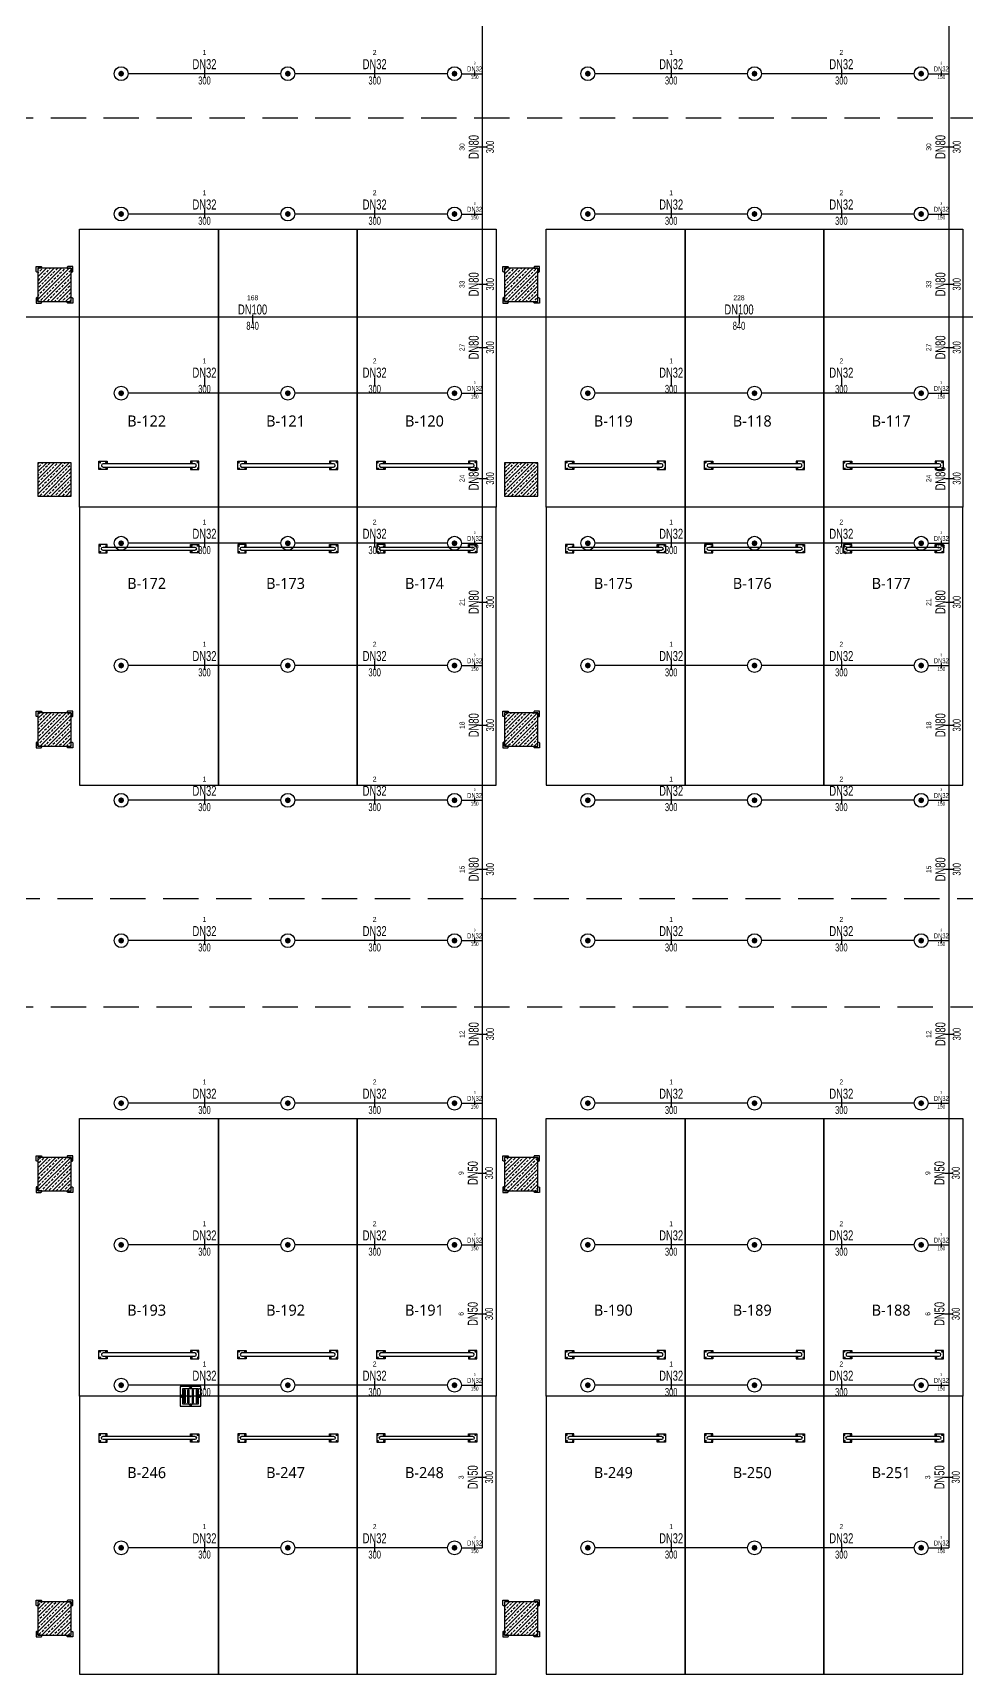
# Model space of a CAD drawing. Header units: millimetres. Extents: x -379292 to 1221486, y 92049 to 447512.
# Drawn here: x 377238 to 394038, y 223619 to 253154 of the extents above; entities that cross this region are included whole.
import ezdxf
from ezdxf.enums import TextEntityAlignment as Align

# ---------------------------------------------------------------- set-up
doc = ezdxf.new("R2010")
doc.units = ezdxf.units.MM
doc.linetypes.add('HIDDEN', pattern=[9.525, 6.35, -3.175])
for name, color, linetype in [('-M-YNGN-BORUID', 7, 'Continuous'), ('-M-YNGN-BORUUZUN', 7, 'Continuous'), ('-M-YNGN-BORUYUK', 7, 'Continuous'), ('-M-YNGN-SPR-YUK', 7, 'Continuous'), ('-M-YNGN-ZON2-CAP-', 7, 'Continuous'), ('-M-YNGN-ZON2-SPR-', 7, 'Continuous'), ('04_RAIN INLET', 51, 'Continuous'), ('05_HATCH CONCRETE', 141, 'Continuous'), ('05_SYMBOL', 2, 'Continuous'), ('202-A-Y-MahalAd', 141, 'Continuous')]:
    doc.layers.add(name, color=color, linetype=linetype)
doc.layers.add('-M-YNGN-SPR-CAPCIZGI', color=188, linetype='Continuous', plot=False)
doc.layers.add('-M-YNGN-ZON2', color=4, linetype='SP', lineweight=30)
doc.styles.add('CIZGI', font='tahoma.ttf', dxfattribs={"width": 0.8, "oblique": 20})
doc.styles.add('HCAD', font='HCAD.SHX', dxfattribs={"width": 0.8, "height": 0.2})
doc.styles.add('PIPESIZE', font='hcad.shx', dxfattribs={"width": 0.8})
doc.styles.add('SPR-NOT', font='romans.shx')
doc.styles.get("Standard").update_dxf_attribs({"font": 'segoeuil.ttf'})
doc.linetypes.add('SP', pattern='A,2,-0.1,["SP",CIZGI,S=0.14,R=0.2,X=0,Y=-0.07],-0.255', length=2.355)
pattern_1 = [(225, (905000, -3e-07), (67.351921, -67.351921), []), (225, (904932.65, -3e-07), (67.351921, -67.351921), [47.625, -23.8125])]

# ---------------------------------------------------------------- blocks, each defined once
blk = doc.blocks.new('202_Vida')
at = {"color": 0, "linetype": 'ByBlock', "ltscale": 0.2}
for points in [[(1, 0), (-1, 0)], [(0, 1), (0, -1)]]:
    blk.add_lwpolyline(points, dxfattribs=at)
at = {"color": 0, "linetype": 'ByBlock'}
for radius in [0.42, 0.23, 0.155]:
    blk.add_circle((0, 0), radius, dxfattribs=at)
blk = doc.blocks.new('202_Stoper')
at = {"color": 0, "linetype": 'ByBlock'}
for points in [[(-750, -30), (-750, -75), (-900, -75), (-900, 75), (-750, 75), (-750, 30)], [(750, -30), (750, -75), (900, -75), (900, 75), (750, 75), (750, 30)]]:
    blk.add_lwpolyline(points, dxfattribs=at)
blk.add_lwpolyline([(825, -30, 1), (825, 30), (-825, 30, 1), (-825, -30)], format="xyb", close=True, dxfattribs=at)
at = {"color": 0, "linetype": 'ByBlock', "yscale": 10, "zscale": 10, "rotation": 180}
for p, xscale in [((-877, 53), -10), ((-772, 53), 10), ((772, 53), -10), ((877, 53), 10)]:
    blk.add_blockref('202_Vida', p, dxfattribs=dict(at, xscale=xscale))
at = {"color": 0, "linetype": 'ByBlock', "yscale": 10, "zscale": 10}
for p, xscale in [((-877, -52), 10), ((-772, -52), -10), ((772, -52), 10), ((877, -52), -10)]:
    blk.add_blockref('202_Vida', p, dxfattribs=dict(at, xscale=xscale))
blk = doc.blocks.new('202_Mahalblok')
at = {"color": 0, "linetype": 'ByBlock', "flags": 128}
blk.add_lwpolyline([(0, 0), (0, 5000), (2500, 5000), (2500, 0)], close=True, dxfattribs=at)
at = {"color": 252}
blk.add_blockref('202_Stoper', (1250, 750), dxfattribs=at)
at = {"color": 0, "linetype": 'ByBlock', "ltscale": 25}
blk.add_attdef('MAHALNO', text='', height=200, dxfattribs=at).set_placement((1209, 1390), align=Align.BOTTOM_CENTER)
blk = doc.blocks.new('202_Izgara')
at = {"color": 8, "ltscale": 25}
blk.add_circle((0, 0), 0.1, dxfattribs=at)
at = {"layer": '04_RAIN INLET', "color": 8}
for p, q in [((1.85, 1.75), (-1.85, 1.75)), ((-1.85, 1.75), (-1.85, -1.75)), ((1.45, 1.35), (-1.45, 1.35)), ((-1.45, 1.35), (-1.45, -1.35)), ((-1.2, 1.15), (-1.2, -1.15)), ((-1, 1.15), (-1.2, 1.15)), ((-1, 1.15), (-1, -1.15)), ((-0.5, -1.15), (-0.5, 1.15)), ((-0.5, 1.15), (-0.3, 1.15)), ((-0.3, 1.15), (-0.3, -1.15)), ((0.3, 1.15), (0.3, -1.15)), ((0.5, 1.15), (0.3, 1.15)), ((0.5, -1.15), (0.5, 1.15)), ((1, 1.15), (1, -1.15)), ((1.2, 1.15), (1, 1.15)), ((1.2, 1.15), (1.2, -1.15)), ((1.45, -1.35), (1.45, 1.35)), ((1.85, -1.75), (1.85, 1.75)), ((-1.85, -1.75), (1.85, -1.75)), ((-1.45, -1.35), (1.45, -1.35)), ((-1, -1.15), (-1.2, -1.15)), ((-0.5, -1.15), (-0.3, -1.15)), ((0.5, -1.15), (0.3, -1.15)), ((1.2, -1.15), (1, -1.15))]:
    blk.add_line(p, q, dxfattribs=at)
at = {"layer": '04_RAIN INLET', "color": 8, "ltscale": 50}
for p, q in [((-1.45, 0.2), (-1.65, 0.2)), ((0.2, 1.55), (-0.2, 1.55)), ((-0.2, 1.35), (-0.2, 1.55)), ((0.2, 1.35), (0.2, 1.55)), ((1.65, 0.2), (1.45, 0.2)), ((-1.45, -0.2), (-1.65, -0.2)), ((-0.2, -1.55), (-0.2, -1.35)), ((0.2, -1.55), (0.2, -1.35)), ((1.65, -0.2), (1.45, -0.2))]:
    blk.add_line(p, q, dxfattribs=at)
at = {"layer": '04_RAIN INLET', "color": 8, "ltscale": 50, "extrusion": (-2.89798e-21, 1.6744e-09, 1)}
for points in [[(-1.65, 0.2), (-1.65, -0.2)], [(1.65, -0.2), (1.65, 0.2)]]:
    blk.add_lwpolyline(points, dxfattribs=at)
at = {"layer": '04_RAIN INLET', "color": 8, "ltscale": 50, "extrusion": (-2.89798e-21, 1.6744e-09, 1), "elevation": 0}
blk.add_lwpolyline([(-0.2, -1.55), (0.2, -1.55)], dxfattribs=at)
blk = doc.blocks.new('bariyer')
at = {"color": 8, "ltscale": 25}
blk.add_lwpolyline([(0, -70), (15, -70, 0.414214), (30, -55), (30, 30), (-55, 30, 0.414214), (-70, 15), (-70, 0), (0, 0)], format="xyb", close=True, dxfattribs=at)
blk = doc.blocks.new('OtoParkBodrumKatMimari')
at = {"layer": '05_HATCH CONCRETE'}
h = blk.add_hatch(dxfattribs=at)
h.set_pattern_fill('ANSI33', color=8, scale=15, angle=180, style=0)
h.set_pattern_definition(pattern_1)
h.paths.add_polyline_path([(96800, 148100), (96200, 148100), (96200, 147500), (96800, 147500)])
h = blk.add_hatch(dxfattribs=at)
h.set_pattern_fill('ANSI33', color=8, scale=15, angle=180, style=0)
h.set_pattern_definition(pattern_1)
h.paths.add_polyline_path([(105200, 148100), (104600, 148100), (104600, 147500), (105200, 147500)])
h = blk.add_hatch(dxfattribs=at)
h.set_pattern_fill('ANSI33', color=8, scale=15, angle=180, style=0)
h.set_pattern_definition(pattern_1)
h.paths.add_polyline_path([(96800, 144600), (96200, 144600), (96200, 144000), (96800, 144000)])
h = blk.add_hatch(dxfattribs=at)
h.set_pattern_fill('ANSI33', color=8, scale=15, angle=180, style=0)
h.set_pattern_definition(pattern_1)
h.paths.add_polyline_path([(105200, 144600), (104600, 144600), (104600, 144000), (105200, 144000)])
h = blk.add_hatch(dxfattribs=at)
h.set_pattern_fill('ANSI33', color=8, scale=15, angle=180, style=0)
h.set_pattern_definition(pattern_1)
h.paths.add_polyline_path([(96800, 140100), (96200, 140100), (96200, 139500), (96800, 139500)])
h = blk.add_hatch(dxfattribs=at)
h.set_pattern_fill('ANSI33', color=8, scale=15, angle=180, style=0)
h.set_pattern_definition(pattern_1)
h.paths.add_polyline_path([(105200, 140100), (104600, 140100), (104600, 139500), (105200, 139500)])
h = blk.add_hatch(dxfattribs=at)
h.set_pattern_fill('ANSI33', color=8, scale=15, angle=180, style=0)
h.set_pattern_definition(pattern_1)
h.paths.add_polyline_path([(96800, 132100), (96200, 132100), (96200, 131500), (96800, 131500)])
h = blk.add_hatch(dxfattribs=at)
h.set_pattern_fill('ANSI33', color=8, scale=15, angle=180, style=0)
h.set_pattern_definition(pattern_1)
h.paths.add_polyline_path([(105200, 132100), (104600, 132100), (104600, 131500), (105200, 131500)])
h = blk.add_hatch(dxfattribs=at)
h.set_pattern_fill('ANSI33', color=8, scale=15, angle=180, style=0)
h.set_pattern_definition(pattern_1)
h.paths.add_polyline_path([(96200, 123500), (96800, 123500), (96800, 124100), (96200, 124100)])
h = blk.add_hatch(dxfattribs=at)
h.set_pattern_fill('ANSI33', color=8, scale=15, angle=180, style=0)
h.set_pattern_definition(pattern_1)
h.paths.add_polyline_path([(105200, 124100), (104600, 124100), (104600, 123500), (105200, 123500)])
at = {"color": 5}
for points in [[(96800, 148100), (96200, 148100), (96200, 147500), (96800, 147500)], [(105200, 148100), (104600, 148100), (104600, 147500), (105200, 147500)], [(96800, 144600), (96200, 144600), (96200, 144000), (96800, 144000)], [(105200, 144600), (104600, 144600), (104600, 144000), (105200, 144000)], [(96800, 140100), (96200, 140100), (96200, 139500), (96800, 139500)], [(105200, 140100), (104600, 140100), (104600, 139500), (105200, 139500)], [(96800, 132100), (96200, 132100), (96200, 131500), (96800, 131500)], [(105200, 132100), (104600, 132100), (104600, 131500), (105200, 131500)], [(96200, 123500), (96800, 123500), (96800, 124100), (96200, 124100)], [(105200, 124100), (104600, 124100), (104600, 123500), (105200, 123500)]]:
    blk.add_lwpolyline(points, close=True, dxfattribs=at)
at = {"layer": '05_SYMBOL', "color": 252, "linetype": 'HIDDEN', "ltscale": 100}
blk.add_lwpolyline([(17400, 138759, 0.414214), (19400, 136759), (128500, 136759, 0.414214), (130500, 138759), (130500, 148800, 0.414214), (128500, 150800), (19400, 150800, 0.414214), (17400, 148800), (17400, 138759)], format="xyb", dxfattribs=at)
blk.add_lwpolyline([(128500, 134800), (19400, 134800)], dxfattribs=at)
at = {"layer": '04_RAIN INLET', "xscale": 100, "yscale": 100, "zscale": 100, "rotation": 359.9999999845318}
blk.add_blockref('202_Izgara', (98950, 127800), dxfattribs=at)
at = {"layer": '05_SYMBOL', "color": 8, "xscale": -1}
for p in [(96200, 148100), (104600, 148100), (96200, 140100), (104600, 140100), (96200, 132100), (104600, 132100), (96200, 124100), (104600, 124100)]:
    blk.add_blockref('bariyer', p, dxfattribs=at)
at = {"layer": '05_SYMBOL', "color": 8}
for p in [(96800, 148100), (105200, 148100), (96800, 140100), (105200, 140100), (96800, 132100), (105200, 132100), (96800, 124100), (105200, 124100)]:
    blk.add_blockref('bariyer', p, dxfattribs=at)
at = {"layer": '05_SYMBOL', "color": 8, "rotation": 180}
for p in [(96200, 147500), (104600, 147500), (96200, 139500), (104600, 139500), (96200, 131500), (104600, 131500), (96200, 123500), (104600, 123500)]:
    blk.add_blockref('bariyer', p, dxfattribs=at)
at = {"layer": '05_SYMBOL', "color": 8, "xscale": -1, "rotation": 180}
for p in [(96800, 147500), (105200, 147500), (96800, 139500), (105200, 139500), (96800, 131500), (105200, 131500), (96800, 123500), (105200, 123500)]:
    blk.add_blockref('bariyer', p, dxfattribs=at)
at = {"layer": '202-A-Y-MahalAd', "color": 8, "ltscale": 25}
for p, values in [((96950, 143800), {'MAHALNO': 'B-122'}), ((99450, 143800), {'MAHALNO': 'B-121'}), ((101950, 143800), {'MAHALNO': 'B-120'}), ((105350, 143800), {'MAHALNO': 'B-119'}), ((107850, 143800), {'MAHALNO': 'B-118'}), ((110350, 143800), {'MAHALNO': 'B-117'}), ((96950, 127800), {'MAHALNO': 'B-193'}), ((99450, 127800), {'MAHALNO': 'B-192'}), ((101950, 127800), {'MAHALNO': 'B-191'}), ((105350, 127800), {'MAHALNO': 'B-190'}), ((107850, 127800), {'MAHALNO': 'B-189'}), ((110350, 127800), {'MAHALNO': 'B-188'})]:
    blk.add_blockref('202_Mahalblok', p, dxfattribs=at).add_auto_attribs(values)
ref = blk.add_blockref('202_Mahalblok', (96950, 143800), dxfattribs=dict(at, xscale=-1, rotation=180))
ref.add_attrib('MAHALNO', 'B-172', dxfattribs={"layer": '0', "color": 0, "linetype": 'ByBlock', "ltscale": 25, "height": 200}).set_placement((98159, 142267), align=Align.BOTTOM_CENTER)
ref = blk.add_blockref('202_Mahalblok', (99450, 143800), dxfattribs=dict(at, xscale=-1, rotation=180))
ref.add_attrib('MAHALNO', 'B-173', dxfattribs={"layer": '0', "color": 0, "linetype": 'ByBlock', "ltscale": 25, "height": 200}).set_placement((100659, 142267), align=Align.BOTTOM_CENTER)
ref = blk.add_blockref('202_Mahalblok', (101950, 143800), dxfattribs=dict(at, xscale=-1, rotation=180))
ref.add_attrib('MAHALNO', 'B-174', dxfattribs={"layer": '0', "color": 0, "linetype": 'ByBlock', "ltscale": 25, "height": 200}).set_placement((103159, 142267), align=Align.BOTTOM_CENTER)
ref = blk.add_blockref('202_Mahalblok', (105350, 143800), dxfattribs=dict(at, xscale=-1, rotation=180))
ref.add_attrib('MAHALNO', 'B-175', dxfattribs={"layer": '0', "color": 0, "linetype": 'ByBlock', "ltscale": 25, "height": 200}).set_placement((106559, 142267), align=Align.BOTTOM_CENTER)
ref = blk.add_blockref('202_Mahalblok', (107850, 143800), dxfattribs=dict(at, xscale=-1, rotation=180))
ref.add_attrib('MAHALNO', 'B-176', dxfattribs={"layer": '0', "color": 0, "linetype": 'ByBlock', "ltscale": 25, "height": 200}).set_placement((109059, 142267), align=Align.BOTTOM_CENTER)
ref = blk.add_blockref('202_Mahalblok', (110350, 143800), dxfattribs=dict(at, xscale=-1, rotation=180))
ref.add_attrib('MAHALNO', 'B-177', dxfattribs={"layer": '0', "color": 0, "linetype": 'ByBlock', "ltscale": 25, "height": 200}).set_placement((111559, 142267), align=Align.BOTTOM_CENTER)
ref = blk.add_blockref('202_Mahalblok', (96950, 127800), dxfattribs=dict(at, xscale=-1, rotation=180))
ref.add_attrib('MAHALNO', 'B-246', dxfattribs={"layer": '0', "color": 0, "linetype": 'ByBlock', "ltscale": 25, "height": 200}).set_placement((98159, 126267), align=Align.BOTTOM_CENTER)
ref = blk.add_blockref('202_Mahalblok', (99450, 127800), dxfattribs=dict(at, xscale=-1, rotation=180))
ref.add_attrib('MAHALNO', 'B-247', dxfattribs={"layer": '0', "color": 0, "linetype": 'ByBlock', "ltscale": 25, "height": 200}).set_placement((100659, 126267), align=Align.BOTTOM_CENTER)
ref = blk.add_blockref('202_Mahalblok', (101950, 127800), dxfattribs=dict(at, xscale=-1, rotation=180))
ref.add_attrib('MAHALNO', 'B-248', dxfattribs={"layer": '0', "color": 0, "linetype": 'ByBlock', "ltscale": 25, "height": 200}).set_placement((103159, 126267), align=Align.BOTTOM_CENTER)
ref = blk.add_blockref('202_Mahalblok', (105350, 127800), dxfattribs=dict(at, xscale=-1, rotation=180))
ref.add_attrib('MAHALNO', 'B-249', dxfattribs={"layer": '0', "color": 0, "linetype": 'ByBlock', "ltscale": 25, "height": 200}).set_placement((106559, 126267), align=Align.BOTTOM_CENTER)
ref = blk.add_blockref('202_Mahalblok', (107850, 127800), dxfattribs=dict(at, xscale=-1, rotation=180))
ref.add_attrib('MAHALNO', 'B-250', dxfattribs={"layer": '0', "color": 0, "linetype": 'ByBlock', "ltscale": 25, "height": 200}).set_placement((109059, 126267), align=Align.BOTTOM_CENTER)
ref = blk.add_blockref('202_Mahalblok', (110350, 127800), dxfattribs=dict(at, xscale=-1, rotation=180))
ref.add_attrib('MAHALNO', 'B-251', dxfattribs={"layer": '0', "color": 0, "linetype": 'ByBlock', "ltscale": 25, "height": 200}).set_placement((111559, 126267), align=Align.BOTTOM_CENTER)
blk = doc.blocks.new('SP-C-UP-12')
at = {"ltscale": 10}
blk.add_line((0, 0), (0, 0), dxfattribs=at)
at = {"color": 1, "linetype": 'Continuous'}
blk.add_circle((0, 0), 12.5, dxfattribs=at)
at = {"ltscale": 10}
for points in [[(-5.4, 0), (-3.8, 3.8), (-3.8, -3.8), (0, 5.4)], [(-3.8, -3.8), (0, 5.4), (0, -5.4), (3.8, 3.8)], [(0, -5.4), (3.8, 3.8), (3.8, -3.8), (5.4, 0)]]:
    blk.add_solid(points, dxfattribs=at)
at = {"layer": '-M-YNGN-SPR-YUK', "style": 'SPR-NOT', "width": 0.5, "flags": 9}
for tag, p in [('YUK', (0, 17.8)), ('CAP', (0, 14.4)), ('TIP', (0.2, 10.8))]:
    blk.add_attdef(tag, text='', height=2.5, dxfattribs=at).set_placement(p, align=Align.MIDDLE_CENTER)
blk = doc.blocks.new('SPRKL100')
at = {"layer": '-M-YNGN-SPR-CAPCIZGI'}
blk.add_line((0, 0.43), (0, -0.43), dxfattribs=at)
at = {"layer": '-M-YNGN-BORUID', "color": 0, "style": 'HCAD', "width": 0.8, "flags": 1}
blk.add_attdef('DIC', text='', height=0.4, dxfattribs=at).set_placement((0, -1.69), align=Align.CENTER)
at = {"layer": '-M-YNGN-BORUUZUN', "color": 0, "style": 'HCAD', "width": 0.7}
blk.add_attdef('BOY', text='', height=0.8, dxfattribs=at).set_placement((0, -1.08), align=Align.CENTER)
at = {"layer": '-M-YNGN-BORUYUK', "color": 6, "style": 'PIPESIZE', "width": 0.8}
blk.add_attdef('YUK', text='', height=0.5, dxfattribs=at).set_placement((0, 1.87), align=Align.CENTER)
at = {"color": 0, "style": 'PIPESIZE', "width": 0.7}
blk.add_attdef('CAP', text='', height=1, dxfattribs=at).set_placement((0, 0.45), align=Align.CENTER)
blk = doc.blocks.new('A$C69E5DB5D')
at = {"layer": '-M-YNGN-ZON2', "ltscale": 500}
for p, q in [((-3450.9, 3212.4), (-3450.9, -1882.6)), ((-2610.9, 3212.4), (-2610.9, -1882.6)), ((-3813.4, 769.9), (-4088.4, 769.9)), ((-3513.4, 769.9), (-3788.4, 769.9)), ((-3488.4, 769.9), (-3450.9, 769.9)), ((-2973.4, 769.9), (-3248.4, 769.9)), ((-2673.4, 769.9), (-2948.4, 769.9)), ((-2648.4, 769.9), (-2610.9, 769.9)), ((-3813.4, 517.4), (-4088.4, 517.4)), ((-3513.4, 517.4), (-3788.4, 517.4)), ((-3488.4, 517.4), (-3450.9, 517.4)), ((-2973.4, 517.4), (-3248.4, 517.4)), ((-2673.4, 517.4), (-2948.4, 517.4)), ((-2648.4, 517.4), (-2610.9, 517.4)), ((-5973.4, 332.1), (-396.1, 332.1)), ((-3813.4, 194.9), (-4088.4, 194.9)), ((-3513.4, 194.9), (-3788.4, 194.9)), ((-3488.4, 194.9), (-3450.9, 194.9)), ((-2973.4, 194.9), (-3248.4, 194.9)), ((-2673.4, 194.9), (-2948.4, 194.9)), ((-2648.4, 194.9), (-2610.9, 194.9)), ((-3813.4, -75.1), (-4088.4, -75.1)), ((-3513.4, -75.1), (-3788.4, -75.1)), ((-3488.4, -75.1), (-3450.9, -75.1)), ((-2973.4, -75.1), (-3248.4, -75.1)), ((-2673.4, -75.1), (-2948.4, -75.1)), ((-2648.4, -75.1), (-2610.9, -75.1)), ((-3813.4, -295.1), (-4088.4, -295.1)), ((-3513.4, -295.1), (-3788.4, -295.1)), ((-3488.4, -295.1), (-3450.9, -295.1)), ((-2973.4, -295.1), (-3248.4, -295.1)), ((-2673.4, -295.1), (-2948.4, -295.1)), ((-2648.4, -295.1), (-2610.9, -295.1)), ((-3813.4, -537.6), (-4088.4, -537.6)), ((-3513.4, -537.6), (-3788.4, -537.6)), ((-3488.4, -537.6), (-3450.9, -537.6)), ((-2973.4, -537.6), (-3248.4, -537.6)), ((-2673.4, -537.6), (-2948.4, -537.6)), ((-2648.4, -537.6), (-2610.9, -537.6)), ((-3813.4, -790.1), (-4088.4, -790.1)), ((-3513.4, -790.1), (-3788.4, -790.1)), ((-3488.4, -790.1), (-3450.9, -790.1)), ((-2973.4, -790.1), (-3248.4, -790.1)), ((-2673.4, -790.1), (-2948.4, -790.1)), ((-2648.4, -790.1), (-2610.9, -790.1)), ((-3813.4, -1082.6), (-4088.4, -1082.6)), ((-3513.4, -1082.6), (-3788.4, -1082.6)), ((-3488.4, -1082.6), (-3450.9, -1082.6)), ((-2973.4, -1082.6), (-3248.4, -1082.6)), ((-2673.4, -1082.6), (-2948.4, -1082.6)), ((-2648.4, -1082.6), (-2610.9, -1082.6)), ((-3813.4, -1337.6), (-4088.4, -1337.6)), ((-3513.4, -1337.6), (-3788.4, -1337.6)), ((-3488.4, -1337.6), (-3450.9, -1337.6)), ((-2973.4, -1337.6), (-3248.4, -1337.6)), ((-2673.4, -1337.6), (-2948.4, -1337.6)), ((-2648.4, -1337.6), (-2610.9, -1337.6)), ((-3813.4, -1590.1), (-4088.4, -1590.1)), ((-3513.4, -1590.1), (-3788.4, -1590.1)), ((-3488.4, -1590.1), (-3450.9, -1590.1)), ((-2973.4, -1590.1), (-3248.4, -1590.1)), ((-2673.4, -1590.1), (-2948.4, -1590.1)), ((-2648.4, -1590.1), (-2610.9, -1590.1)), ((-3813.4, -1882.6), (-4088.4, -1882.6)), ((-3513.4, -1882.6), (-3788.4, -1882.6)), ((-3488.4, -1882.6), (-3450.9, -1882.6)), ((-2973.4, -1882.6), (-3248.4, -1882.6)), ((-2673.4, -1882.6), (-2948.4, -1882.6)), ((-2648.4, -1882.6), (-2610.9, -1882.6))]:
    blk.add_line(p, q, dxfattribs=at)
at = {"layer": '-M-YNGN-ZON2-CAP-'}
for p, xscale, yscale, zscale, values in [((-3950.9, 769.9), 18, 18, 18, {'YUK': '1', 'CAP': 'DN32', 'BOY': '300'}), ((-3644.6, 769.9), 18, 18, 18, {'YUK': '2', 'CAP': 'DN32', 'BOY': '300'}), ((-3110.9, 769.9), 18, 18, 18, {'YUK': '1', 'CAP': 'DN32', 'BOY': '300'}), ((-2804.6, 769.9), 18, 18, 18, {'YUK': '2', 'CAP': 'DN32', 'BOY': '300'}), ((-3464.7, 769.9), 9, 9, 9, {'YUK': '3', 'CAP': 'DN32', 'BOY': '150'}), ((-2624.7, 769.9), 9, 9, 9, {'YUK': '3', 'CAP': 'DN32', 'BOY': '150'}), ((-3950.9, 517.4), 18, 18, 18, {'YUK': '1', 'CAP': 'DN32', 'BOY': '300'}), ((-3644.6, 517.4), 18, 18, 18, {'YUK': '2', 'CAP': 'DN32', 'BOY': '300'}), ((-3464.7, 517.4), 9, 9, 9, {'YUK': '3', 'CAP': 'DN32', 'BOY': '150'}), ((-3110.9, 517.4), 18, 18, 18, {'YUK': '1', 'CAP': 'DN32', 'BOY': '300'}), ((-2804.6, 517.4), 18, 18, 18, {'YUK': '2', 'CAP': 'DN32', 'BOY': '300'}), ((-2624.7, 517.4), 9, 9, 9, {'YUK': '3', 'CAP': 'DN32', 'BOY': '150'}), ((-3864.3, 328.5), 18.00000000000002, 18.00000000000002, 18.00000000000002, {'YUK': '168', 'CAP': 'DN100', 'BOY': '840'}), ((-2988.8, 328.5), 18.00000000000002, 18.00000000000002, 18.00000000000002, {'YUK': '228', 'CAP': 'DN100', 'BOY': '840'}), ((-3950.9, 214.9), 18, 18, 18, {'YUK': '1', 'CAP': 'DN32', 'BOY': '300'}), ((-3644.6, 214.9), 18, 18, 18, {'YUK': '2', 'CAP': 'DN32', 'BOY': '300'}), ((-3110.9, 214.9), 18, 18, 18, {'YUK': '1', 'CAP': 'DN32', 'BOY': '300'}), ((-2804.6, 214.9), 18, 18, 18, {'YUK': '2', 'CAP': 'DN32', 'BOY': '300'}), ((-3464.7, 194.9), 9, 9, 9, {'YUK': '3', 'CAP': 'DN32', 'BOY': '150'}), ((-2624.7, 194.9), 9, 9, 9, {'YUK': '3', 'CAP': 'DN32', 'BOY': '150'}), ((-3950.9, -75.1), 18, 18, 18, {'YUK': '1', 'CAP': 'DN32', 'BOY': '300'}), ((-3644.6, -75.1), 18, 18, 18, {'YUK': '2', 'CAP': 'DN32', 'BOY': '300'}), ((-3464.7, -75.1), 9, 9, 9, {'YUK': '3', 'CAP': 'DN32', 'BOY': '150'}), ((-3110.9, -75.1), 18, 18, 18, {'YUK': '1', 'CAP': 'DN32', 'BOY': '300'}), ((-2804.6, -75.1), 18, 18, 18, {'YUK': '2', 'CAP': 'DN32', 'BOY': '300'}), ((-2624.7, -75.1), 9, 9, 9, {'YUK': '3', 'CAP': 'DN32', 'BOY': '150'}), ((-3950.9, -295.1), 18, 18, 18, {'YUK': '1', 'CAP': 'DN32', 'BOY': '300'}), ((-3644.6, -295.1), 18, 18, 18, {'YUK': '2', 'CAP': 'DN32', 'BOY': '300'}), ((-3110.9, -295.1), 18, 18, 18, {'YUK': '1', 'CAP': 'DN32', 'BOY': '300'}), ((-2804.6, -295.1), 18, 18, 18, {'YUK': '2', 'CAP': 'DN32', 'BOY': '300'}), ((-3464.7, -295.1), 9, 9, 9, {'YUK': '3', 'CAP': 'DN32', 'BOY': '150'}), ((-2624.7, -295.1), 9, 9, 9, {'YUK': '3', 'CAP': 'DN32', 'BOY': '150'}), ((-3950.9, -537.6), 18, 18, 18, {'YUK': '1', 'CAP': 'DN32', 'BOY': '300'}), ((-3644.6, -537.6), 18, 18, 18, {'YUK': '2', 'CAP': 'DN32', 'BOY': '300'}), ((-3110.9, -537.6), 18, 18, 18, {'YUK': '1', 'CAP': 'DN32', 'BOY': '300'}), ((-2804.6, -537.6), 18, 18, 18, {'YUK': '2', 'CAP': 'DN32', 'BOY': '300'}), ((-3464.7, -537.6), 9, 9, 9, {'YUK': '3', 'CAP': 'DN32', 'BOY': '150'}), ((-2624.7, -537.6), 9, 9, 9, {'YUK': '3', 'CAP': 'DN32', 'BOY': '150'}), ((-3950.9, -790.1), 18, 18, 18, {'YUK': '1', 'CAP': 'DN32', 'BOY': '300'}), ((-3644.6, -790.1), 18, 18, 18, {'YUK': '2', 'CAP': 'DN32', 'BOY': '300'}), ((-3110.9, -790.1), 18, 18, 18, {'YUK': '1', 'CAP': 'DN32', 'BOY': '300'}), ((-2804.6, -790.1), 18, 18, 18, {'YUK': '2', 'CAP': 'DN32', 'BOY': '300'}), ((-3464.7, -790.1), 9, 9, 9, {'YUK': '3', 'CAP': 'DN32', 'BOY': '150'}), ((-2624.7, -790.1), 9, 9, 9, {'YUK': '3', 'CAP': 'DN32', 'BOY': '150'}), ((-3950.9, -1082.6), 18, 18, 18, {'YUK': '1', 'CAP': 'DN32', 'BOY': '300'}), ((-3644.6, -1082.6), 18, 18, 18, {'YUK': '2', 'CAP': 'DN32', 'BOY': '300'}), ((-3464.7, -1082.6), 9, 9, 9, {'YUK': '3', 'CAP': 'DN32', 'BOY': '150'}), ((-3110.9, -1082.6), 18, 18, 18, {'YUK': '1', 'CAP': 'DN32', 'BOY': '300'}), ((-2804.6, -1082.6), 18, 18, 18, {'YUK': '2', 'CAP': 'DN32', 'BOY': '300'}), ((-2624.7, -1082.6), 9, 9, 9, {'YUK': '3', 'CAP': 'DN32', 'BOY': '150'}), ((-3950.9, -1337.6), 18, 18, 18, {'YUK': '1', 'CAP': 'DN32', 'BOY': '300'}), ((-3644.6, -1337.6), 18, 18, 18, {'YUK': '2', 'CAP': 'DN32', 'BOY': '300'}), ((-3110.9, -1337.6), 18, 18, 18, {'YUK': '1', 'CAP': 'DN32', 'BOY': '300'}), ((-2804.6, -1337.6), 18, 18, 18, {'YUK': '2', 'CAP': 'DN32', 'BOY': '300'}), ((-3464.7, -1337.6), 9, 9, 9, {'YUK': '3', 'CAP': 'DN32', 'BOY': '150'}), ((-2624.7, -1337.6), 9, 9, 9, {'YUK': '3', 'CAP': 'DN32', 'BOY': '150'}), ((-3950.9, -1590.1), 18, 18, 18, {'YUK': '1', 'CAP': 'DN32', 'BOY': '300'}), ((-3644.6, -1590.1), 18, 18, 18, {'YUK': '2', 'CAP': 'DN32', 'BOY': '300'}), ((-3110.9, -1590.1), 18, 18, 18, {'YUK': '1', 'CAP': 'DN32', 'BOY': '300'}), ((-2804.6, -1590.1), 18, 18, 18, {'YUK': '2', 'CAP': 'DN32', 'BOY': '300'}), ((-3464.7, -1590.1), 9, 9, 9, {'YUK': '3', 'CAP': 'DN32', 'BOY': '150'}), ((-2624.7, -1590.1), 9, 9, 9, {'YUK': '3', 'CAP': 'DN32', 'BOY': '150'}), ((-3950.9, -1882.6), 18, 18, 18, {'YUK': '1', 'CAP': 'DN32', 'BOY': '300'}), ((-3644.6, -1882.6), 18, 18, 18, {'YUK': '2', 'CAP': 'DN32', 'BOY': '300'}), ((-3110.9, -1882.6), 18, 18, 18, {'YUK': '1', 'CAP': 'DN32', 'BOY': '300'}), ((-2804.6, -1882.6), 18, 18, 18, {'YUK': '2', 'CAP': 'DN32', 'BOY': '300'}), ((-3464.7, -1882.6), 9, 9, 9, {'YUK': '3', 'CAP': 'DN32', 'BOY': '150'}), ((-2624.7, -1882.6), 9, 9, 9, {'YUK': '3', 'CAP': 'DN32', 'BOY': '150'})]:
    blk.add_blockref('SPRKL100', p, dxfattribs=dict(at, xscale=xscale, yscale=yscale, zscale=zscale)).add_auto_attribs(values)
at = {"layer": '-M-YNGN-ZON2-CAP-', "rotation": 90}
for p, xscale, yscale, zscale, values in [((-3449.2, 638), 18.00000000000004, 18.00000000000004, 18.00000000000004, {'YUK': '30', 'CAP': 'DN80', 'BOY': '300'}), ((-2609.2, 638), 18.00000000000004, 18.00000000000004, 18.00000000000004, {'YUK': '30', 'CAP': 'DN80', 'BOY': '300'}), ((-3449.2, 390.9), 18.00000000000004, 18.00000000000004, 18.00000000000004, {'YUK': '33', 'CAP': 'DN80', 'BOY': '300'}), ((-2609.2, 390.9), 18.00000000000004, 18.00000000000004, 18.00000000000004, {'YUK': '33', 'CAP': 'DN80', 'BOY': '300'}), ((-3449.2, 277.3), 18.00000000000004, 18.00000000000004, 18.00000000000004, {'YUK': '27', 'CAP': 'DN80', 'BOY': '300'}), ((-2609.2, 277.3), 18.00000000000004, 18.00000000000004, 18.00000000000004, {'YUK': '27', 'CAP': 'DN80', 'BOY': '300'}), ((-3449.2, 41.6), 18.00000000000004, 18.00000000000004, 18.00000000000004, {'YUK': '24', 'CAP': 'DN80', 'BOY': '300'}), ((-2609.2, 41.6), 18.00000000000004, 18.00000000000004, 18.00000000000004, {'YUK': '24', 'CAP': 'DN80', 'BOY': '300'}), ((-3449.2, -181), 18.00000000000004, 18.00000000000004, 18.00000000000004, {'YUK': '21', 'CAP': 'DN80', 'BOY': '300'}), ((-2609.2, -181), 18.00000000000004, 18.00000000000004, 18.00000000000004, {'YUK': '21', 'CAP': 'DN80', 'BOY': '300'}), ((-3449.2, -402.5), 18.00000000000004, 18.00000000000004, 18.00000000000004, {'YUK': '18', 'CAP': 'DN80', 'BOY': '300'}), ((-2609.2, -402.5), 18.00000000000004, 18.00000000000004, 18.00000000000004, {'YUK': '18', 'CAP': 'DN80', 'BOY': '300'}), ((-3449.2, -661.8), 18.00000000000004, 18.00000000000004, 18.00000000000004, {'YUK': '15', 'CAP': 'DN80', 'BOY': '300'}), ((-2609.2, -661.8), 18.00000000000004, 18.00000000000004, 18.00000000000004, {'YUK': '15', 'CAP': 'DN80', 'BOY': '300'}), ((-3449.2, -958.4), 18.00000000000004, 18.00000000000004, 18.00000000000004, {'YUK': '12', 'CAP': 'DN80', 'BOY': '300'}), ((-2609.2, -958.4), 18.00000000000004, 18.00000000000004, 18.00000000000004, {'YUK': '12', 'CAP': 'DN80', 'BOY': '300'}), ((-3450.9, -1208.4), 18.00000000000005, 18.00000000000005, 18.00000000000005, {'YUK': '9', 'CAP': 'DN50', 'BOY': '300'}), ((-2610.9, -1208.4), 18.00000000000005, 18.00000000000005, 18.00000000000005, {'YUK': '9', 'CAP': 'DN50', 'BOY': '300'}), ((-3450.9, -1461.8), 18.00000000000005, 18.00000000000005, 18.00000000000005, {'YUK': '6', 'CAP': 'DN50', 'BOY': '300'}), ((-2610.9, -1461.8), 18.00000000000005, 18.00000000000005, 18.00000000000005, {'YUK': '6', 'CAP': 'DN50', 'BOY': '300'}), ((-3450.9, -1755.8), 18.00000000000005, 18.00000000000005, 18.00000000000005, {'YUK': '3', 'CAP': 'DN50', 'BOY': '300'}), ((-2610.9, -1755.8), 18.00000000000005, 18.00000000000005, 18.00000000000005, {'YUK': '3', 'CAP': 'DN50', 'BOY': '300'})]:
    blk.add_blockref('SPRKL100', p, dxfattribs=dict(at, xscale=xscale, yscale=yscale, zscale=zscale)).add_auto_attribs(values)
at = {"layer": '-M-YNGN-ZON2-SPR-'}
for p in [(-4100.9, 769.9), (-3800.9, 769.9), (-3500.9, 769.9), (-3260.9, 769.9), (-2960.9, 769.9), (-2660.9, 769.9), (-4100.9, 517.4), (-3800.9, 517.4), (-3500.9, 517.4), (-3260.9, 517.4), (-2960.9, 517.4), (-2660.9, 517.4), (-4100.9, 194.9), (-3800.9, 194.9), (-3500.9, 194.9), (-3260.9, 194.9), (-2960.9, 194.9), (-2660.9, 194.9), (-4100.9, -75.1), (-3800.9, -75.1), (-3500.9, -75.1), (-3260.9, -75.1), (-2960.9, -75.1), (-2660.9, -75.1), (-4100.9, -295.1), (-3800.9, -295.1), (-3500.9, -295.1), (-3260.9, -295.1), (-2960.9, -295.1), (-2660.9, -295.1), (-4100.9, -537.6), (-3800.9, -537.6), (-3500.9, -537.6), (-3260.9, -537.6), (-2960.9, -537.6), (-2660.9, -537.6), (-4100.9, -790.1), (-3800.9, -790.1), (-3500.9, -790.1), (-3260.9, -790.1), (-2960.9, -790.1), (-2660.9, -790.1), (-4100.9, -1082.6), (-3800.9, -1082.6), (-3500.9, -1082.6), (-3260.9, -1082.6), (-2960.9, -1082.6), (-2660.9, -1082.6), (-4100.9, -1337.6), (-3800.9, -1337.6), (-3500.9, -1337.6), (-3260.9, -1337.6), (-2960.9, -1337.6), (-2660.9, -1337.6), (-4100.9, -1590.1), (-3800.9, -1590.1), (-3500.9, -1590.1), (-3260.9, -1590.1), (-2960.9, -1590.1), (-2660.9, -1590.1), (-4100.9, -1882.6), (-3800.9, -1882.6), (-3500.9, -1882.6), (-3260.9, -1882.6), (-2960.9, -1882.6), (-2660.9, -1882.6)]:
    blk.add_blockref('SP-C-UP-12', p, dxfattribs=at)

msp = doc.modelspace()

# ---------------------------------------------------------------- block references
at = {"color": 8}
msp.add_blockref('OtoParkBodrumKatMimari', (281127.6, 100818.8), dxfattribs=at)

# ---------------------------------------------------------------- next in the draw order: block references
at = {"layer": '-M-YNGN-ZON2', "ltscale": 25, "xscale": 10, "yscale": 10, "zscale": 10}
msp.add_blockref('A$C69E5DB5D', (419836.6, 244719.5), dxfattribs=at)

doc.saveas('drawing.dxf')
